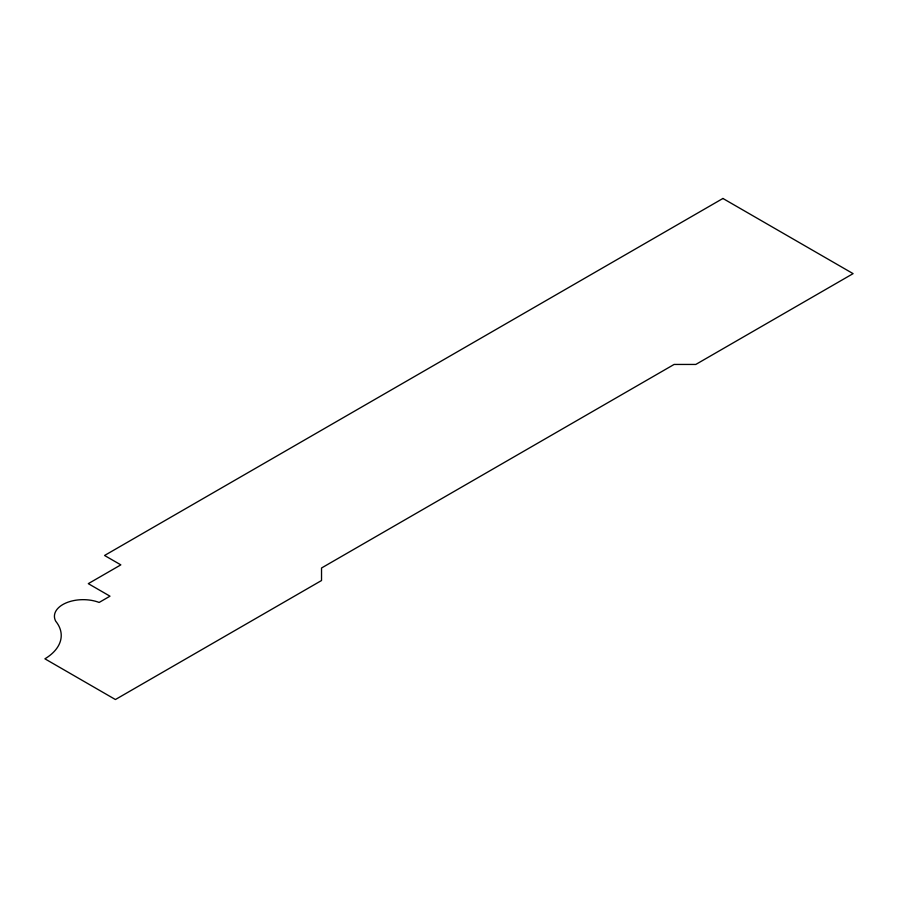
<?xml version="1.0" encoding="UTF-8"?>
<svg xmlns="http://www.w3.org/2000/svg" width="898" height="898" viewBox="0 0 898 898"><rect width="100%" height="100%" fill="white"/><g stroke="black" fill="none" stroke-linecap="round" stroke-linejoin="round"><path stroke-width="1.35" d="M722.924 198.469L104.561 555.48L120.837 564.864L88.296 583.655L109.994 596.182L99.139 602.446A28.758 16.602 0 0 0 65.936 602.985A28.758 16.602 0 0 0 55.743 621.236A58.235 33.619 0 0 1 44.9 658.818L115.415 699.531L321.529 580.523L321.529 567.996L674.106 364.442L695.804 364.442L853.1 273.632L722.924 198.469"/></g></svg>
